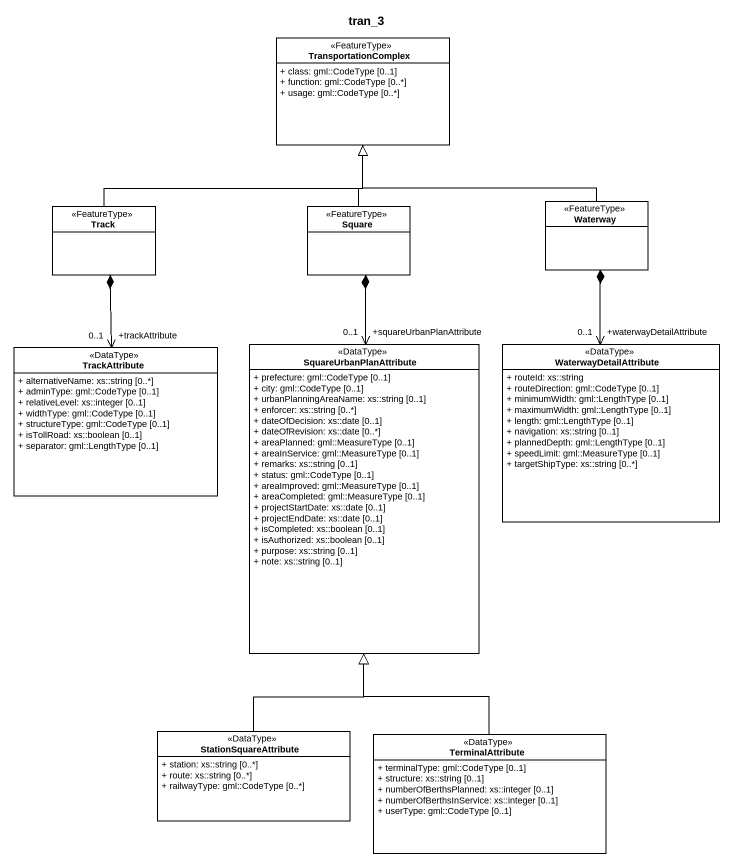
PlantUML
@startuml
title tran_3
hide circle
hide empty members
skinparam classAttributeIconSize 0
class TransportationComplex <<FeatureType>> #FFFFFF {
  + class: gml::CodeType [0..1]
  + function: gml::CodeType [0..*]
  + usage: gml::CodeType [0..*]
}
class Track <<FeatureType>> #FFFFFF
class Square <<FeatureType>> #FFFFFF
class Waterway <<FeatureType>> #FFFFFF
class TrackAttribute <<DataType>> #FFFFFF {
  + alternativeName: xs::string [0..*]
  + adminType: gml::CodeType [0..1]
  + relativeLevel: xs::integer [0..1]
  + widthType: gml::CodeType [0..1]
  + structureType: gml::CodeType [0..1]
  + isTollRoad: xs::boolean [0..1]
  + separator: gml::LengthType [0..1]
}
class SquareUrbanPlanAttribute <<DataType>> #FFFFFF {
  + prefecture: gml::CodeType [0..1]
  + city: gml::CodeType [0..1]
  + urbanPlanningAreaName: xs::string [0..1]
  + enforcer: xs::string [0..*]
  + dateOfDecision: xs::date [0..1]
  + dateOfRevision: xs::date [0..*]
  + areaPlanned: gml::MeasureType [0..1]
  + areaInService: gml::MeasureType [0..1]
  + remarks: xs::string [0..1]
  + status: gml::CodeType [0..1]
  + areaImproved: gml::MeasureType [0..1]
  + areaCompleted: gml::MeasureType [0..1]
  + projectStartDate: xs::date [0..1]
  + projectEndDate: xs::date [0..1]
  + isCompleted: xs::boolean [0..1]
  + isAuthorized: xs::boolean [0..1]
  + purpose: xs::string [0..1]
  + note: xs::string [0..1]
}
class WaterwayDetailAttribute <<DataType>> #FFFFFF {
  + routeId: xs::string
  + routeDirection: gml::CodeType [0..1]
  + minimumWidth: gml::LengthType [0..1]
  + maximumWidth: gml::LengthType [0..1]
  + length: gml::LengthType [0..1]
  + navigation: xs::string [0..1]
  + plannedDepth: gml::LengthType [0..1]
  + speedLimit: gml::MeasureType [0..1]
  + targetShipType: xs::string [0..*]
}
class StationSquareAttribute <<DataType>> #FFFFFF {
  + station: xs::string [0..*]
  + route: xs::string [0..*]
  + railwayType: gml::CodeType [0..*]
}
class TerminalAttribute <<DataType>> #FFFFFF {
  + terminalType: gml::CodeType [0..1]
  + structure: xs::string [0..1]
  + numberOfBerthsPlanned: xs::integer [0..1]
  + numberOfBerthsInService: xs::integer [0..1]
  + userType: gml::CodeType [0..1]
}
Track -right-|> TransportationComplex
Square -up-|> TransportationComplex
Waterway -up-|> TransportationComplex
TrackAttribute "+trackAttribute\n0..1" <-up-* Track
SquareUrbanPlanAttribute "+squareUrbanPlanAttribute\n0..1" <-up-* Square
WaterwayDetailAttribute "+waterwayDetailAttribute\n0..1" <-up-* Waterway
StationSquareAttribute -up-|> SquareUrbanPlanAttribute
TerminalAttribute -up-|> SquareUrbanPlanAttribute
@enduml
